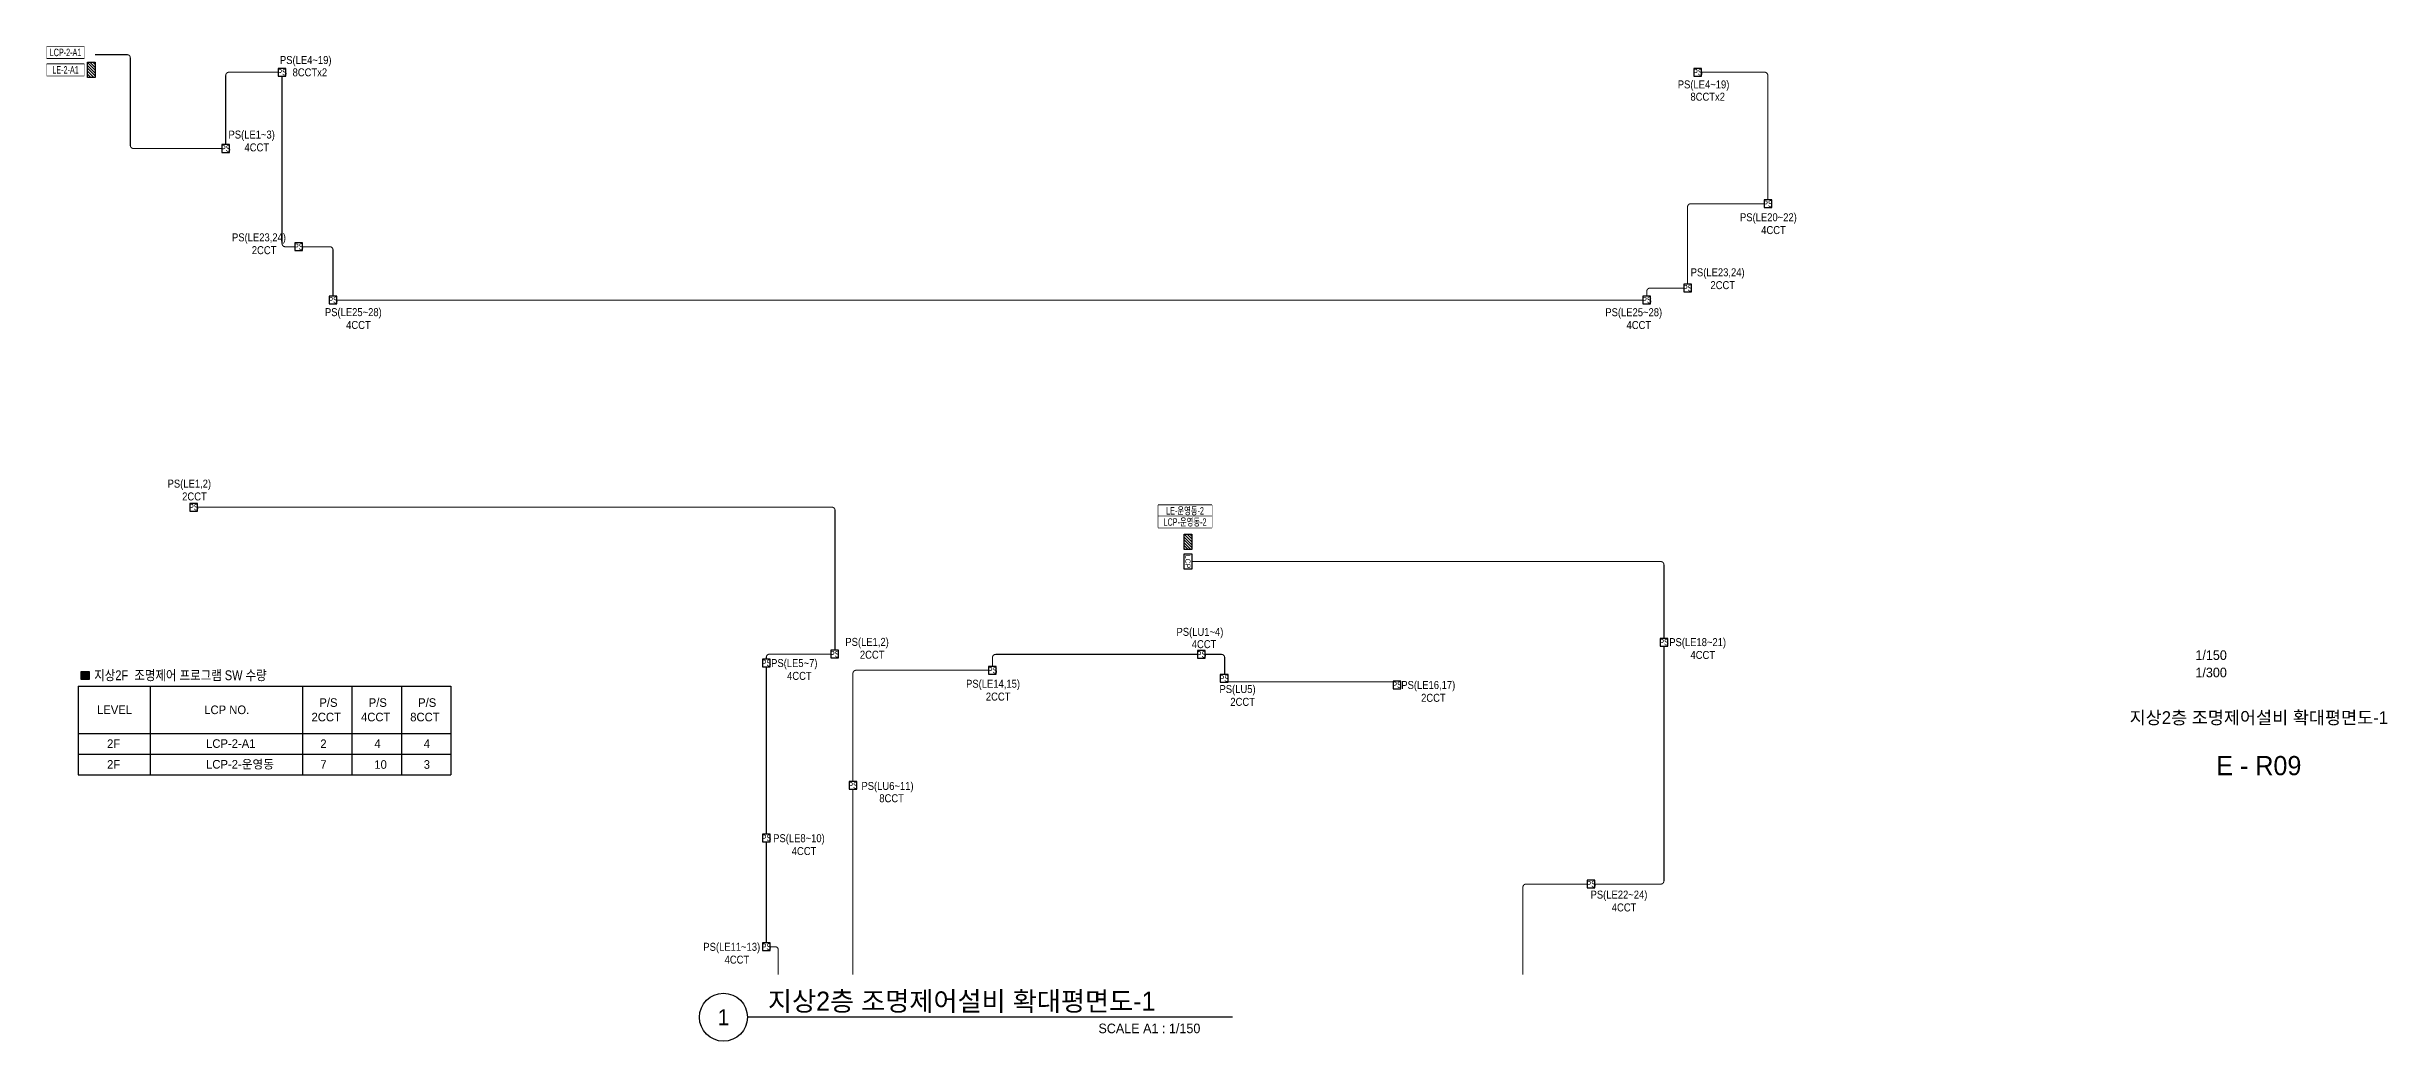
# Model space of a CAD drawing. Header units: millimetres. Extents: x 39625 to 501091, y -351975 to 833216.
# Drawn here: x 265245 to 374942, y -173775 to -127158 of the extents above; entities that cross this region are included whole.
import ezdxf
from ezdxf.enums import TextEntityAlignment as Align

# ---------------------------------------------------------------- set-up
doc = ezdxf.new("R2010")
doc.units = ezdxf.units.MM
doc.header["$LTSCALE"] = 150
doc.set_wipeout_variables(frame=1)
doc.linetypes.add('HIDDEN', pattern=[9.525, 6.35, -3.175])
for name, color, linetype in [('------01 Distribution Panel', 3, 'Continuous'), ('------02 Etc Panel', 3, 'Continuous'), ('------04 Lighting Switch', 2, 'Continuous'), ('-----30 Text', 2, 'Continuous'), ('-----41 Drawing Title', 2, 'Continuous'), ('-----42 Drawing Number', 2, 'Continuous'), ('-----43 Drawing Scale', 3, 'Continuous')]:
    doc.layers.add(name, color=color, linetype=linetype)
doc.styles.add('ELEC', font='')
doc.styles.get('ELEC').set_extended_font_data('Dotum')

# ---------------------------------------------------------------- blocks, each defined once
blk = doc.blocks.new('ps')
blk.add_lwpolyline([(-79296, 80452), (-79751, 80452), (-79751, 79997), (-79296, 79997)], close=True)
at = {"style": 'ELEC', "width": 0.7}
blk.add_text('PS', height=379.2, dxfattribs=at).set_placement((-79517, 80226), align=Align.MIDDLE_CENTER)
blk = doc.blocks.new('A02')
h = blk.add_hatch()
h.set_pattern_fill('ANSI31', color=256, scale=25, style=0)
h.set_pattern_definition([(45, (-2000, -19200), (-56.1266, 56.1266), [])])
h.paths.add_polyline_path([(-300, 300), (-300, 0), (300, 0), (300, 300)])
blk.add_lwpolyline([(300, 0), (-300, 0), (-300, 300), (300, 300)], close=True)
blk = doc.blocks.new('A07')
blk.add_lwpolyline([(-300, 0), (-300, 300), (300, 300), (300, 0)], close=True)
at = {"style": 'ELEC'}
blk.add_text('LCP', height=200, dxfattribs=at).set_placement((0, 150), align=Align.MIDDLE)

msp = doc.modelspace()

# ---------------------------------------------------------------- hatches: boundary and pattern name
at = {"layer": '-----30 Text'}
h = msp.add_hatch(dxfattribs=at)
h.set_pattern_fill('ANSI31', color=256, scale=1.090331, style=0)
h.set_pattern_definition([(45, (1035317.1733, -353704.144), (-0.09637256818, 0.09637256818), [])])
h.paths.add_polyline_path([(266861, -156440), (267233, -156440), (267233, -156812), (266861, -156812)])

# ---------------------------------------------------------------- linework, layer by layer
at = {"layer": '------01 Distribution Panel', "color": 1}
msp.add_lwpolyline([(265245, -128503), (267000, -128503), (267000, -127978), (265245, -127978)], close=True, dxfattribs=at)
at = {"layer": '------01 Distribution Panel', "color": 1, "elevation": 0}
msp.add_lwpolyline([(317337, -149173), (319853, -149173), (319853, -148648), (317337, -148648)], close=True, dxfattribs=at)
at = {"layer": '-----30 Text'}
msp.add_lwpolyline([(266861, -156440), (267233, -156440), (267233, -156812), (266861, -156812)], close=True, dxfattribs=at)
at = {"layer": '-----41 Drawing Title', "color": 7}
msp.add_line((320814, -172650), (298086, -172650), dxfattribs=at)
msp.add_circle((296961, -172650), 1125, dxfattribs=at)
at = {"color": 30, "linetype": 'HIDDEN', "lineweight": -3, "ltscale": 0.2}
msp.add_line((298970, -156225), (298970, -164065), dxfattribs=at)
at = {"color": 3}
for p, q in [((266711, -157134), (266711, -161288)), ((266711, -157134), (277233, -157134)), ((270083, -157134), (270083, -161288)), ((277233, -157134), (277233, -160316)), ((277233, -157134), (277233, -161288)), ((277233, -157134), (284178, -157134)), ((279548, -157134), (279548, -161288)), ((281863, -157134), (281863, -161288)), ((284178, -157134), (284178, -161288)), ((266711, -159344), (277233, -159344)), ((277233, -159344), (284178, -159344)), ((266711, -160316), (277233, -160316)), ((277233, -160316), (284178, -160316)), ((266711, -161288), (277233, -161288)), ((277233, -161288), (284178, -161288))]:
    msp.add_line(p, q, dxfattribs=at)
at = {"color": 30, "linetype": 'HIDDEN', "lineweight": -3, "ltscale": 0.2, "const_width": 50, "elevation": 0}
for points in [[(267510, -127525), (269009, -127525, -0.4142136), (269159, -127675), (269159, -131775, 0.4142039), (269309, -131925), (273450, -131925)], [(273630, -131745), (273630, -128500, -0.4142001), (273780, -128350), (276090, -128350)], [(345912, -134336), (345912, -128500, 0.4142136), (345762, -128350), (342810, -128350)], [(276270, -128530), (276270, -136380, 0.4142001), (276420, -136530), (276870, -136530)], [(342150, -138290), (342150, -134665, -0.4142136), (342300, -134515), (345732, -134515)], [(277230, -136530), (278510, -136530, -0.4142136), (278660, -136680), (278660, -138850)], [(340240, -138850), (340240, -138620, -0.4142136), (340390, -138470), (341970, -138470)], [(272310, -148740), (302040, -148740, -0.4142136), (302190, -148890), (302190, -155450)], [(341044, -154890), (341044, -151440, 0.4142136), (340894, -151290), (318910, -151290)], [(301990, -155630), (299120, -155630, 0.4142136), (298970, -155780), (298970, -155865)], [(319180, -155640), (309720, -155640, 0.4142136), (309570, -155790), (309570, -156205)], [(320453, -156590), (320453, -155790, 0.4142136), (320303, -155640), (319540, -155640)], [(341044, -155250), (341044, -166260, -0.4142136), (340894, -166410), (337810, -166410)], [(303030, -161600), (303030, -156535, -0.4142136), (303180, -156385), (309390, -156385)], [(334430, -170650), (334430, -166560, -0.4142136), (334580, -166410), (337450, -166410)], [(299150, -169345), (299380, -169345, -0.4142136), (299530, -169495), (299530, -170650)]]:
    msp.add_lwpolyline(points, format="xyb", dxfattribs=at)
for points in [[(278840, -139030), (340060, -139030)], [(298970, -156225), (298970, -164065)], [(328350, -156929), (320610, -156929)], [(303030, -170650), (303030, -161960)], [(298970, -164425), (298970, -169165)]]:
    msp.add_lwpolyline(points, dxfattribs=at)

# ---------------------------------------------------------------- block references
at = {"layer": '------01 Distribution Panel', "xscale": 1.2, "yscale": 1.2, "zscale": 1.2}
for p, rotation in [((267150, -128240), 270), ((318910, -150370), 90)]:
    msp.add_blockref('A02', p, dxfattribs=dict(at, rotation=rotation))
at = {"layer": '------02 Etc Panel', "xscale": 1.2, "yscale": 1.2, "zscale": 1.2, "rotation": 270}
msp.add_blockref('A07', (318550, -151290), dxfattribs=at)
at = {"layer": '------04 Lighting Switch', "xscale": 0.790589613177827, "yscale": 0.790589613177827, "zscale": 0.790589613177827}
for p in [(339141, -191775), (405500, -191775), (336500, -195350), (408783, -197940), (339920, -199955), (341530, -202455), (403110, -202455), (405020, -201895), (335000, -212165), (365041, -219055), (382231, -219065), (403914, -218495), (361841, -219470), (372441, -219810), (383300, -220195), (391400, -220495), (365901, -225205), (361841, -227670), (400500, -229835), (361841, -232770)]:
    msp.add_blockref('ps', p, dxfattribs=at)

# ---------------------------------------------------------------- texts
at = {"layer": '-----30 Text', "style": 'ELEC', "width": 0.9}
for s, p in [('PS(LE4~19)', (277381, -127824)), ('8CCTx2 ', (277636, -128354)), ('PS(LE4~19)', (342900, -128967)), ('8CCTx2 ', (343155, -129497)), ('PS(LE1~3)', (274848, -131318)), ('4CCT', (275087, -131873)), ('PS(LE23,24)', (275190, -136137)), ('PS(LE20~22)', (345939, -135195)), ('4CCT', (346178, -135749)), ('2CCT', (275430, -136691)), ('PS(LE23,24)', (343560, -137776)), ('2CCT', (343799, -138330)), ('PS(LE25~28)', (279612, -139644)), ('4CCT', (279851, -140199)), ('PS(LE25~28)', (339627, -139647)), ('4CCT', (339866, -140201)), ('PS(LE1,2)', (271926, -147682)), ('2CCT', (272166, -148236)), ('PS(LU1~4)', (319294, -154631)), ('PS(LE1,2)', (303693, -155102)), ('2CCT', (303932, -155656)), ('4CCT ', (319549, -155161)), ('PS(LE18~21)', (342622, -155113)), ('4CCT', (342862, -155668)), ('PS(LE5~7)', (300281, -156094)), ('4CCT', (300520, -156648)), ('PS(LE14,15)', (309597, -157064)), ('2CCT', (309836, -157619)), ('PS(LU5)', (321057, -157312)), ('2CCT', (321296, -157866)), ('PS(LE16,17)', (329997, -157123)), ('2CCT', (330237, -157677)), ('PS(LU6~11)', (304650, -161855)), ('8CCT ', (304904, -162385)), ('PS(LE8~10)', (300499, -164305)), ('4CCT', (300738, -164860)), ('PS(LE22~24)', (338935, -166949)), ('4CCT', (339174, -167504)), ('PS(LE11~13)', (297351, -169397)), ('4CCT', (297591, -169951))]:
    msp.add_text(s, height=375, dxfattribs=at).set_placement(p, align=Align.MIDDLE)
at = {"layer": '-----30 Text', "style": 'ELEC', "width": 0.85}
msp.add_text('지상2F  조명제어 프로그램 SW 수량', height=463.68, dxfattribs=at).set_placement((267468, -156851))
at = {"layer": '-----30 Text', "style": 'ELEC'}
for s, height, p in [(' P/S', 402.9, (277874, -158101)), (' P/S', 402.9, (280188, -158101)), (' P/S', 402.9, (282503, -158101)), (' LEVEL', 402.9, (267453, -158440)), (' LCP NO.', 402.9, (272479, -158441)), ('2CCT', 402.9, (277653, -158780)), ('4CCT', 402.9, (279973, -158780)), ('8CCT', 402.9, (282279, -158780)), ('2F', 402.9, (268070, -160028)), ('LCP-2-A1', 402.9, (272711, -160023)), ('2', 403, (278065, -160031)), ('4', 403, (280597, -160031)), ('4', 403, (282912, -160031)), ('2F', 402.9, (268070, -161001)), ('LCP-2-운영동', 402.9, (272711, -160995)), ('7', 403, (278065, -161004)), ('10', 402.9, (280597, -161004)), ('3', 403, (282912, -161004))]:
    msp.add_text(s, height=height, dxfattribs=at).set_placement(p)
at = {"layer": '-----41 Drawing Title', "style": 'ELEC'}
msp.add_text('지상2층 조명제어설비 확대평면도-1', height=600, dxfattribs=at).set_placement((368925, -158605), align=Align.MIDDLE_CENTER)
at = {"layer": '-----41 Drawing Title', "color": 2, "style": 'ELEC'}
msp.add_text('지상2층 조명제어설비 확대평면도-1', height=900, dxfattribs=at).set_placement((299045, -172350))
at = {"layer": '-----41 Drawing Title', "color": 7, "style": 'ELEC'}
msp.add_text('1', height=750, dxfattribs=at).set_placement((296961, -172650), align=Align.MIDDLE)
at = {"layer": '-----41 Drawing Title', "style": 'ELEC'}
msp.add_text('SCALE A1 : 1/150', height=450, dxfattribs=at).set_placement((319314, -173400), align=Align.RIGHT)
at = {"layer": '-----42 Drawing Number', "style": 'ELEC'}
msp.add_text('E - R09', height=900, dxfattribs=at).set_placement((368925, -160855), align=Align.MIDDLE_CENTER)
at = {"layer": '-----43 Drawing Scale', "style": 'ELEC'}
for s, p in [('1/150', (366690, -155675)), ('1/300', (366690, -156490))]:
    msp.add_text(s, height=450, dxfattribs=at).set_placement(p, align=Align.MIDDLE_CENTER)

# ---------------------------------------------------------------- next in the draw order: wipeouts: each hides what was drawn before it
at = {"color": 1}
msp.add_wipeout([(317337, -149173), (319853, -149173), (319853, -148648), (317337, -148648)], dxfattribs=at).dxf.layer = '------01 Distribution Panel'
msp.add_wipeout([(265245, -128503), (267000, -128503), (267000, -127978), (265245, -127978)], dxfattribs=at)

# ---------------------------------------------------------------- next in the draw order: linework, layer by layer
at = {"layer": '------01 Distribution Panel', "color": 1}
msp.add_lwpolyline([(265245, -127683), (267000, -127683), (267000, -127158), (265245, -127158)], close=True, dxfattribs=at)
at = {"layer": '------01 Distribution Panel', "color": 1, "elevation": 0}
msp.add_lwpolyline([(317337, -149698), (319853, -149698), (319853, -149173), (317337, -149173)], close=True, dxfattribs=at)

# ---------------------------------------------------------------- next in the draw order: wipeouts: each hides what was drawn before it
at = {"color": 1}
msp.add_wipeout([(317337, -149698), (319853, -149698), (319853, -149173), (317337, -149173)], dxfattribs=at).dxf.layer = '------01 Distribution Panel'
msp.add_wipeout([(265245, -127683), (267000, -127683), (267000, -127158), (265245, -127158)], dxfattribs=at)

# ---------------------------------------------------------------- next in the draw order: texts
at = {"layer": '------01 Distribution Panel', "style": 'ELEC', "width": 0.7}
for s, p in [('LCP-2-A1', (266123, -127420)), ('LE-2-A1', (266123, -128240)), ('LE-운영동-2', (318595, -148911)), ('LCP-운영동-2', (318595, -149436))]:
    msp.add_text(s, height=350, dxfattribs=at).set_placement(p, align=Align.MIDDLE_CENTER)

doc.saveas('drawing.dxf')
